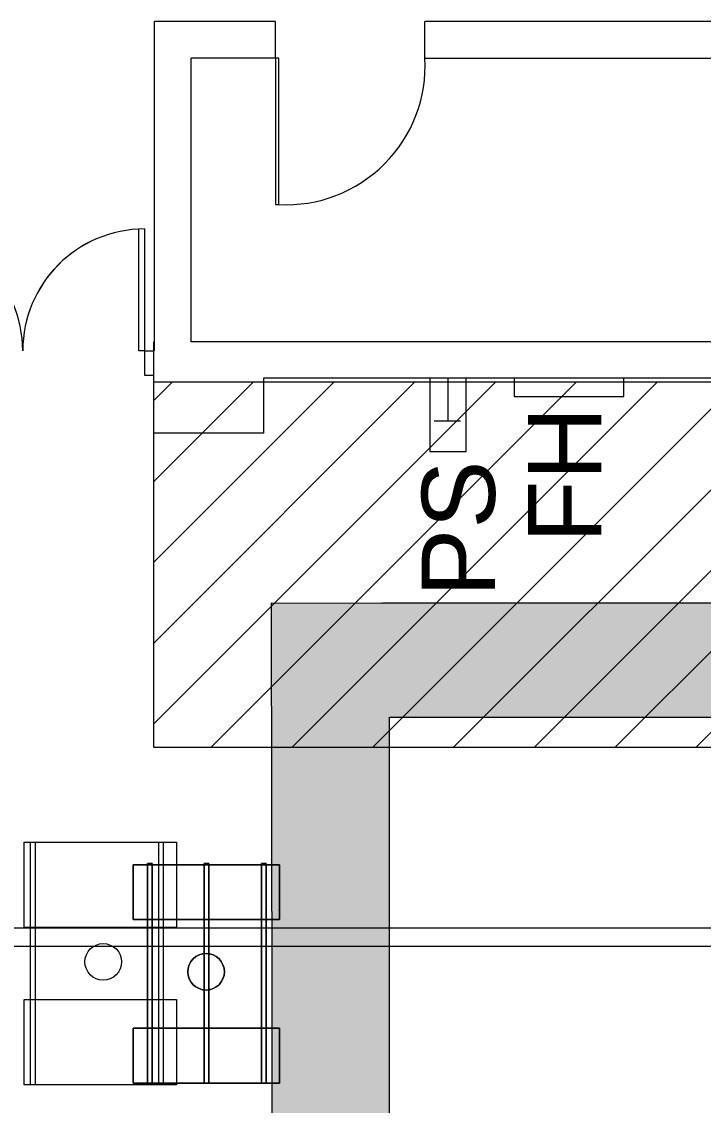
# Model space of a CAD drawing. Header units: inches. Extents: x -10671 to 1761, y -674 to 7170.
# Drawn here: x -3679.6 to -3455.9, y 3742.8 to 4098.3 of the extents above; entities that cross this region are included whole.
import ezdxf

# ---------------------------------------------------------------- set-up
doc = ezdxf.new("R2010")
doc.units = ezdxf.units.IN
doc.header["$LTSCALE"] = 19.2
doc.header["$MEASUREMENT"] = 0
for name, color, linetype, lineweight in [('DWG-0', 7, 'Continuous', 18), ('Venue-Ceiling-Lights', 7, 'Continuous', 5), ('Venue-Walls and Doors', 7, 'Continuous', 5)]:
    doc.layers.add(name, color=color, linetype=linetype, lineweight=lineweight)
for name, color, linetype, lineweight, true_color in [('PDF', 6, 'Continuous', 5, 0xff00ff), ('Venue-Ceiling-HVAC', 7, 'Continuous', 5, 0xbbbbbb), ('Venue-Concession Area', 2, 'Continuous', 18, 0xffff00), ('Venue-Fire Apparatus and Text', 1, 'Continuous', 5, 0xff0000), ('Venue-Rigging Steel-High', 7, 'Continuous', 5, 0x800000)]:
    doc.layers.add(name, color=color, linetype=linetype, lineweight=lineweight, true_color=true_color)
doc.styles.add('Arial', font='Arial')

# ---------------------------------------------------------------- blocks, each defined once
blk = doc.blocks.new('A-xp01$0$AD04A')
at = {"layer": 'DWG-0'}
for p, q in [((-1, 1), (-1, 0)), ((-0.9514, 0), (-0.9514, 0.9988)), ((0.9514, 0), (0.9514, 0.9988)), ((1, 1), (1, 0)), ((-1, 0), (-0.9514, 0)), ((1, 0), (0.9514, 0))]:
    blk.add_line(p, q, dxfattribs=at)
for centre, start, end in [((-1, 0), 0, 90), ((1, 0), 90, 180)]:
    blk.add_arc(centre, 1, start, end, dxfattribs=at)
blk = doc.blocks.new('Group-1717-1')
at = {"layer": 'PDF'}
for points, invisible_edges in [([(-3624.96, 3785.44, 398), (-3624.07, 3789.95, 398), (-3621.37, 3792.16, 398), (-3624.96, 3785.44, 398)], 15), ([(-3624.96, 3785.44, 398), (-3621.37, 3792.16, 398), (-3616.78, 3792.16, 398), (-3624.96, 3785.44, 398)], 15), ([(-3624.96, 3785.44, 398), (-3616.78, 3792.16, 398), (-3613.19, 3785.44, 398), (-3624.96, 3785.44, 398)], 15), ([(-3621.37, 3792.16, 388), (-3624.07, 3789.95, 388), (-3624.96, 3787.78, 388), (-3621.37, 3792.16, 388)], 15), ([(-3613.19, 3787.78, 388), (-3621.37, 3792.16, 388), (-3624.96, 3787.78, 388), (-3613.19, 3787.78, 388)], 15), ([(-3624.96, 3787.78, 398), (-3624.62, 3788.91, 398), (-3624.07, 3789.95, 398), (-3624.96, 3787.78, 398)], 12), ([(-3624.96, 3785.44, 398), (-3624.96, 3787.78, 398), (-3624.07, 3789.95, 398), (-3624.96, 3785.44, 398)], 15), ([(-3624.07, 3789.95, 388), (-3624.62, 3788.91, 388), (-3624.96, 3787.78, 388), (-3624.07, 3789.95, 388)], 12), ([(-3624.07, 3789.95, 398), (-3623.32, 3790.86, 398), (-3621.37, 3792.16, 398), (-3624.07, 3789.95, 398)], 14), ([(-3621.37, 3792.16, 388), (-3623.32, 3790.86, 388), (-3624.07, 3789.95, 388), (-3621.37, 3792.16, 388)], 13), ([(-3623.32, 3790.86, 398), (-3622.41, 3791.6, 398), (-3621.37, 3792.16, 398), (-3623.32, 3790.86, 398)], 12), ([(-3621.37, 3792.16, 388), (-3622.41, 3791.6, 388), (-3623.32, 3790.86, 388), (-3621.37, 3792.16, 388)], 12), ([(-3621.37, 3792.16, 398), (-3620.25, 3792.5, 398), (-3619.08, 3792.61, 398), (-3621.37, 3792.16, 398)], 12), ([(-3621.37, 3792.16, 398), (-3619.08, 3792.61, 398), (-3616.78, 3792.16, 398), (-3621.37, 3792.16, 398)], 15), ([(-3619.08, 3792.61, 388), (-3620.25, 3792.5, 388), (-3621.37, 3792.16, 388), (-3619.08, 3792.61, 388)], 12), ([(-3616.78, 3792.16, 388), (-3619.08, 3792.61, 388), (-3621.37, 3792.16, 388), (-3616.78, 3792.16, 388)], 15), ([(-3613.19, 3787.78, 388), (-3616.78, 3792.16, 388), (-3621.37, 3792.16, 388), (-3613.19, 3787.78, 388)], 15), ([(-3619.08, 3792.61, 398), (-3617.91, 3792.5, 398), (-3616.78, 3792.16, 398), (-3619.08, 3792.61, 398)], 12), ([(-3616.78, 3792.16, 388), (-3617.91, 3792.5, 388), (-3619.08, 3792.61, 388), (-3616.78, 3792.16, 388)], 12), ([(-3616.78, 3792.16, 398), (-3615.74, 3791.6, 398), (-3614.83, 3790.86, 398), (-3616.78, 3792.16, 398)], 12), ([(-3616.78, 3792.16, 398), (-3614.83, 3790.86, 398), (-3614.09, 3789.95, 398), (-3616.78, 3792.16, 398)], 13), ([(-3616.78, 3792.16, 398), (-3614.09, 3789.95, 398), (-3613.19, 3785.44, 398), (-3616.78, 3792.16, 398)], 15), ([(-3614.83, 3790.86, 388), (-3615.74, 3791.6, 388), (-3616.78, 3792.16, 388), (-3614.83, 3790.86, 388)], 12), ([(-3614.09, 3789.95, 388), (-3614.83, 3790.86, 388), (-3616.78, 3792.16, 388), (-3614.09, 3789.95, 388)], 14), ([(-3613.19, 3787.78, 388), (-3614.09, 3789.95, 388), (-3616.78, 3792.16, 388), (-3613.19, 3787.78, 388)], 15), ([(-3614.09, 3789.95, 398), (-3613.53, 3788.91, 398), (-3613.19, 3787.78, 398), (-3614.09, 3789.95, 398)], 12), ([(-3614.09, 3789.95, 398), (-3613.19, 3787.78, 398), (-3613.19, 3785.44, 398), (-3614.09, 3789.95, 398)], 15), ([(-3613.19, 3787.78, 388), (-3613.53, 3788.91, 388), (-3614.09, 3789.95, 388), (-3613.19, 3787.78, 388)], 12), ([(-3624.96, 3785.44, 398), (-3625.08, 3786.61, 398), (-3624.96, 3787.78, 398), (-3624.96, 3785.44, 398)], 12), ([(-3624.96, 3787.78, 388), (-3625.08, 3786.61, 388), (-3624.96, 3785.44, 388), (-3624.96, 3787.78, 388)], 12), ([(-3624.96, 3787.78, 388), (-3624.96, 3785.44, 388), (-3624.07, 3783.28, 388), (-3624.96, 3787.78, 388)], 15), ([(-3624.96, 3787.78, 388), (-3624.07, 3783.28, 388), (-3621.37, 3781.07, 388), (-3624.96, 3787.78, 388)], 15), ([(-3624.96, 3787.78, 388), (-3621.37, 3781.07, 388), (-3616.78, 3781.07, 388), (-3624.96, 3787.78, 388)], 15), ([(-3624.96, 3787.78, 388), (-3616.78, 3781.07, 388), (-3613.19, 3787.78, 388), (-3624.96, 3787.78, 388)], 15), ([(-3616.78, 3781.07, 388), (-3614.09, 3783.28, 388), (-3613.19, 3787.78, 388), (-3616.78, 3781.07, 388)], 15), ([(-3614.09, 3783.28, 388), (-3613.19, 3785.44, 388), (-3613.19, 3787.78, 388), (-3614.09, 3783.28, 388)], 15), ([(-3613.19, 3787.78, 398), (-3613.08, 3786.61, 398), (-3613.19, 3785.44, 398), (-3613.19, 3787.78, 398)], 12), ([(-3613.19, 3785.44, 388), (-3613.08, 3786.61, 388), (-3613.19, 3787.78, 388), (-3613.19, 3785.44, 388)], 12), ([(-3624.07, 3783.28, 398), (-3624.62, 3784.32, 398), (-3624.96, 3785.44, 398), (-3624.07, 3783.28, 398)], 12), ([(-3621.37, 3781.07, 398), (-3624.07, 3783.28, 398), (-3624.96, 3785.44, 398), (-3621.37, 3781.07, 398)], 15), ([(-3613.19, 3785.44, 398), (-3621.37, 3781.07, 398), (-3624.96, 3785.44, 398), (-3613.19, 3785.44, 398)], 15), ([(-3624.96, 3785.44, 388), (-3624.62, 3784.32, 388), (-3624.07, 3783.28, 388), (-3624.96, 3785.44, 388)], 12), ([(-3621.37, 3781.07, 398), (-3623.32, 3782.37, 398), (-3624.07, 3783.28, 398), (-3621.37, 3781.07, 398)], 13), ([(-3624.07, 3783.28, 388), (-3623.32, 3782.37, 388), (-3621.37, 3781.07, 388), (-3624.07, 3783.28, 388)], 14), ([(-3613.19, 3785.44, 398), (-3616.78, 3781.07, 398), (-3621.37, 3781.07, 398), (-3613.19, 3785.44, 398)], 15), ([(-3613.19, 3785.44, 398), (-3614.09, 3783.28, 398), (-3616.78, 3781.07, 398), (-3613.19, 3785.44, 398)], 15), ([(-3614.09, 3783.28, 398), (-3614.83, 3782.37, 398), (-3616.78, 3781.07, 398), (-3614.09, 3783.28, 398)], 14), ([(-3616.78, 3781.07, 388), (-3614.83, 3782.37, 388), (-3614.09, 3783.28, 388), (-3616.78, 3781.07, 388)], 13), ([(-3613.19, 3785.44, 398), (-3613.53, 3784.32, 398), (-3614.09, 3783.28, 398), (-3613.19, 3785.44, 398)], 12), ([(-3614.09, 3783.28, 388), (-3613.53, 3784.32, 388), (-3613.19, 3785.44, 388), (-3614.09, 3783.28, 388)], 12), ([(-3621.37, 3781.07, 398), (-3622.41, 3781.63, 398), (-3623.32, 3782.37, 398), (-3621.37, 3781.07, 398)], 12), ([(-3623.32, 3782.37, 388), (-3622.41, 3781.63, 388), (-3621.37, 3781.07, 388), (-3623.32, 3782.37, 388)], 12), ([(-3619.08, 3780.61, 398), (-3620.25, 3780.73, 398), (-3621.37, 3781.07, 398), (-3619.08, 3780.61, 398)], 12), ([(-3616.78, 3781.07, 398), (-3619.08, 3780.61, 398), (-3621.37, 3781.07, 398), (-3616.78, 3781.07, 398)], 15), ([(-3621.37, 3781.07, 388), (-3620.25, 3780.73, 388), (-3619.08, 3780.61, 388), (-3621.37, 3781.07, 388)], 12), ([(-3621.37, 3781.07, 388), (-3619.08, 3780.61, 388), (-3616.78, 3781.07, 388), (-3621.37, 3781.07, 388)], 15), ([(-3616.78, 3781.07, 398), (-3617.91, 3780.73, 398), (-3619.08, 3780.61, 398), (-3616.78, 3781.07, 398)], 12), ([(-3619.08, 3780.61, 388), (-3617.91, 3780.73, 388), (-3616.78, 3781.07, 388), (-3619.08, 3780.61, 388)], 12), ([(-3614.83, 3782.37, 398), (-3615.74, 3781.63, 398), (-3616.78, 3781.07, 398), (-3614.83, 3782.37, 398)], 12), ([(-3616.78, 3781.07, 388), (-3615.74, 3781.63, 388), (-3614.83, 3782.37, 388), (-3616.78, 3781.07, 388)], 12)]:
    blk.add_3dface(points, dxfattribs=dict(at, invisible_edges=invisible_edges))
for points in [[(-3624.62, 3788.91, 388), (-3624.62, 3788.91, 398), (-3624.07, 3789.95, 398), (-3624.07, 3789.95, 388)], [(-3624.07, 3789.95, 388), (-3624.07, 3789.95, 398), (-3623.32, 3790.86, 398), (-3623.32, 3790.86, 388)], [(-3623.32, 3790.86, 388), (-3623.32, 3790.86, 398), (-3622.41, 3791.6, 398), (-3622.41, 3791.6, 388)], [(-3622.41, 3791.6, 388), (-3622.41, 3791.6, 398), (-3621.37, 3792.16, 398), (-3621.37, 3792.16, 388)], [(-3621.37, 3792.16, 388), (-3621.37, 3792.16, 398), (-3620.25, 3792.5, 398), (-3620.25, 3792.5, 388)], [(-3620.25, 3792.5, 388), (-3620.25, 3792.5, 398), (-3619.08, 3792.61, 398), (-3619.08, 3792.61, 388)], [(-3619.08, 3792.61, 388), (-3619.08, 3792.61, 398), (-3617.91, 3792.5, 398), (-3617.91, 3792.5, 388)], [(-3617.91, 3792.5, 388), (-3617.91, 3792.5, 398), (-3616.78, 3792.16, 398), (-3616.78, 3792.16, 388)], [(-3616.78, 3792.16, 388), (-3616.78, 3792.16, 398), (-3615.74, 3791.6, 398), (-3615.74, 3791.6, 388)], [(-3615.74, 3791.6, 388), (-3615.74, 3791.6, 398), (-3614.83, 3790.86, 398), (-3614.83, 3790.86, 388)], [(-3614.83, 3790.86, 388), (-3614.83, 3790.86, 398), (-3614.09, 3789.95, 398), (-3614.09, 3789.95, 388)], [(-3614.09, 3789.95, 388), (-3614.09, 3789.95, 398), (-3613.53, 3788.91, 398), (-3613.53, 3788.91, 388)], [(-3625.08, 3786.61, 388), (-3625.08, 3786.61, 398), (-3624.96, 3787.78, 398), (-3624.96, 3787.78, 388)], [(-3624.96, 3785.44, 388), (-3624.96, 3785.44, 398), (-3625.08, 3786.61, 398), (-3625.08, 3786.61, 388)], [(-3624.96, 3787.78, 388), (-3624.96, 3787.78, 398), (-3624.62, 3788.91, 398), (-3624.62, 3788.91, 388)], [(-3613.53, 3788.91, 388), (-3613.53, 3788.91, 398), (-3613.19, 3787.78, 398), (-3613.19, 3787.78, 388)], [(-3613.19, 3787.78, 388), (-3613.19, 3787.78, 398), (-3613.08, 3786.61, 398), (-3613.08, 3786.61, 388)], [(-3613.08, 3786.61, 388), (-3613.08, 3786.61, 398), (-3613.19, 3785.44, 398), (-3613.19, 3785.44, 388)], [(-3624.62, 3784.32, 388), (-3624.62, 3784.32, 398), (-3624.96, 3785.44, 398), (-3624.96, 3785.44, 388)], [(-3624.07, 3783.28, 388), (-3624.07, 3783.28, 398), (-3624.62, 3784.32, 398), (-3624.62, 3784.32, 388)], [(-3623.32, 3782.37, 388), (-3623.32, 3782.37, 398), (-3624.07, 3783.28, 398), (-3624.07, 3783.28, 388)], [(-3614.09, 3783.28, 388), (-3614.09, 3783.28, 398), (-3614.83, 3782.37, 398), (-3614.83, 3782.37, 388)], [(-3613.53, 3784.32, 388), (-3613.53, 3784.32, 398), (-3614.09, 3783.28, 398), (-3614.09, 3783.28, 388)], [(-3613.19, 3785.44, 388), (-3613.19, 3785.44, 398), (-3613.53, 3784.32, 398), (-3613.53, 3784.32, 388)], [(-3622.41, 3781.63, 388), (-3622.41, 3781.63, 398), (-3623.32, 3782.37, 398), (-3623.32, 3782.37, 388)], [(-3621.37, 3781.07, 388), (-3621.37, 3781.07, 398), (-3622.41, 3781.63, 398), (-3622.41, 3781.63, 388)], [(-3620.25, 3780.73, 388), (-3620.25, 3780.73, 398), (-3621.37, 3781.07, 398), (-3621.37, 3781.07, 388)], [(-3619.08, 3780.61, 388), (-3619.08, 3780.61, 398), (-3620.25, 3780.73, 398), (-3620.25, 3780.73, 388)], [(-3617.91, 3780.73, 388), (-3617.91, 3780.73, 398), (-3619.08, 3780.61, 398), (-3619.08, 3780.61, 388)], [(-3616.78, 3781.07, 388), (-3616.78, 3781.07, 398), (-3617.91, 3780.73, 398), (-3617.91, 3780.73, 388)], [(-3615.74, 3781.63, 388), (-3615.74, 3781.63, 398), (-3616.78, 3781.07, 398), (-3616.78, 3781.07, 388)], [(-3614.83, 3782.37, 388), (-3614.83, 3782.37, 398), (-3615.74, 3781.63, 398), (-3615.74, 3781.63, 388)]]:
    blk.add_3dface(points, dxfattribs=at)
blk = doc.blocks.new('Group-1718-1')
at = {"layer": 'PDF'}
for points in [[(-3642.95, 3821.72, 393.91), (-3642.95, 3821.72, 397.91), (-3594.95, 3821.72, 397.91), (-3594.95, 3821.72, 393.91)], [(-3642.95, 3803.72, 393.91), (-3642.95, 3803.72, 397.91), (-3642.95, 3821.72, 397.91), (-3642.95, 3821.72, 393.91)], [(-3594.95, 3821.72, 397.91), (-3642.95, 3821.72, 397.91), (-3642.95, 3803.72, 397.91), (-3594.95, 3803.72, 397.91)], [(-3594.95, 3803.72, 393.91), (-3642.95, 3803.72, 393.91), (-3642.95, 3821.72, 393.91), (-3594.95, 3821.72, 393.91)], [(-3594.95, 3821.72, 393.91), (-3594.95, 3821.72, 397.91), (-3594.95, 3803.72, 397.91), (-3594.95, 3803.72, 393.91)], [(-3594.95, 3803.72, 393.91), (-3594.95, 3803.72, 397.91), (-3642.95, 3803.72, 397.91), (-3642.95, 3803.72, 393.91)]]:
    blk.add_3dface(points, dxfattribs=at)
blk = doc.blocks.new('Group-1719-1')
at = {"layer": 'PDF'}
for points in [[(-3600.85, 3822.11, 397.97), (-3600.85, 3822.11, 398.97), (-3599.35, 3822.11, 398.97), (-3599.35, 3822.11, 397.97)], [(-3600.85, 3750.11, 397.97), (-3600.85, 3750.11, 398.97), (-3600.85, 3822.11, 398.97), (-3600.85, 3822.11, 397.97)], [(-3599.35, 3822.11, 398.97), (-3600.85, 3822.11, 398.97), (-3600.85, 3750.11, 398.97), (-3599.35, 3750.11, 398.97)], [(-3599.35, 3750.11, 397.97), (-3600.85, 3750.11, 397.97), (-3600.85, 3822.11, 397.97), (-3599.35, 3822.11, 397.97)], [(-3599.35, 3822.11, 397.97), (-3599.35, 3822.11, 398.97), (-3599.35, 3750.11, 398.97), (-3599.35, 3750.11, 397.97)], [(-3599.35, 3750.11, 397.97), (-3599.35, 3750.11, 398.97), (-3600.85, 3750.11, 398.97), (-3600.85, 3750.11, 397.97)]]:
    blk.add_3dface(points, dxfattribs=at)
blk = doc.blocks.new('Group-1720-1')
at = {"layer": 'PDF'}
for points in [[(-3619.67, 3822.11, 397.97), (-3619.67, 3822.11, 398.97), (-3618.17, 3822.11, 398.97), (-3618.17, 3822.11, 397.97)], [(-3619.67, 3750.11, 397.97), (-3619.67, 3750.11, 398.97), (-3619.67, 3822.11, 398.97), (-3619.67, 3822.11, 397.97)], [(-3618.17, 3822.11, 398.97), (-3619.67, 3822.11, 398.97), (-3619.67, 3750.11, 398.97), (-3618.17, 3750.11, 398.97)], [(-3618.17, 3750.11, 397.97), (-3619.67, 3750.11, 397.97), (-3619.67, 3822.11, 397.97), (-3618.17, 3822.11, 397.97)], [(-3618.17, 3822.11, 397.97), (-3618.17, 3822.11, 398.97), (-3618.17, 3750.11, 398.97), (-3618.17, 3750.11, 397.97)], [(-3618.17, 3750.11, 397.97), (-3618.17, 3750.11, 398.97), (-3619.67, 3750.11, 398.97), (-3619.67, 3750.11, 397.97)]]:
    blk.add_3dface(points, dxfattribs=at)
blk = doc.blocks.new('Group-1721-1')
at = {"layer": 'PDF'}
for points in [[(-3638.26, 3822.11, 397.97), (-3638.26, 3822.11, 398.97), (-3636.76, 3822.11, 398.97), (-3636.76, 3822.11, 397.97)], [(-3638.26, 3750.11, 397.97), (-3638.26, 3750.11, 398.97), (-3638.26, 3822.11, 398.97), (-3638.26, 3822.11, 397.97)], [(-3636.76, 3822.11, 398.97), (-3638.26, 3822.11, 398.97), (-3638.26, 3750.11, 398.97), (-3636.76, 3750.11, 398.97)], [(-3636.76, 3750.11, 397.97), (-3638.26, 3750.11, 397.97), (-3638.26, 3822.11, 397.97), (-3636.76, 3822.11, 397.97)], [(-3636.76, 3822.11, 397.97), (-3636.76, 3822.11, 398.97), (-3636.76, 3750.11, 398.97), (-3636.76, 3750.11, 397.97)], [(-3636.76, 3750.11, 397.97), (-3636.76, 3750.11, 398.97), (-3638.26, 3750.11, 398.97), (-3638.26, 3750.11, 397.97)]]:
    blk.add_3dface(points, dxfattribs=at)
blk = doc.blocks.new('Group-1722-1')
at = {"layer": 'PDF'}
for points in [[(-3642.95, 3768.09, 393.91), (-3642.95, 3768.09, 397.91), (-3594.95, 3768.09, 397.91), (-3594.95, 3768.09, 393.91)], [(-3642.95, 3750.09, 393.91), (-3642.95, 3750.09, 397.91), (-3642.95, 3768.09, 397.91), (-3642.95, 3768.09, 393.91)], [(-3594.95, 3768.09, 397.91), (-3642.95, 3768.09, 397.91), (-3642.95, 3750.09, 397.91), (-3594.95, 3750.09, 397.91)], [(-3594.95, 3750.09, 393.91), (-3642.95, 3750.09, 393.91), (-3642.95, 3768.09, 393.91), (-3594.95, 3768.09, 393.91)], [(-3594.95, 3768.09, 393.91), (-3594.95, 3768.09, 397.91), (-3594.95, 3750.09, 397.91), (-3594.95, 3750.09, 393.91)], [(-3594.95, 3750.09, 393.91), (-3594.95, 3750.09, 397.91), (-3642.95, 3750.09, 397.91), (-3642.95, 3750.09, 393.91)]]:
    blk.add_3dface(points, dxfattribs=at)
blk = doc.blocks.new('Group-1723-1')
at = {"layer": 'PDF'}
for name in ['Group-1718-1', 'Group-1721-1', 'Group-1720-1', 'Group-1719-1', 'Group-1717-1', 'Group-1722-1']:
    blk.add_blockref(name, (0, 0), dxfattribs=at)
blk = doc.blocks.new('Group-2700-1')
at = {"layer": 'Venue-Ceiling-Lights', "color": 7, "linetype": 'Continuous', "lineweight": 5, "flags": 128}
for points in [[(-3678.76, 3829.14), (-3628.76, 3829.14), (-3628.76, 3801.14), (-3678.76, 3801.14)], [(-3676.7, 3829.14), (-3675.2, 3829.14), (-3675.2, 3749.55), (-3676.7, 3749.55)], [(-3634.61, 3829.14), (-3633.11, 3829.14), (-3633.11, 3749.55), (-3634.61, 3749.55)], [(-3678.76, 3777.55), (-3628.76, 3777.55), (-3628.76, 3749.55), (-3678.76, 3749.55)]]:
    blk.add_lwpolyline(points, close=True, dxfattribs=at)
at = {"layer": 'Venue-Ceiling-Lights', "color": 7, "linetype": 'Continuous', "lineweight": 5}
blk.add_circle((-3652.84, 3789.85), 6, dxfattribs=at)

msp = doc.modelspace()

# ---------------------------------------------------------------- hatches: boundary and pattern name
at = {"layer": 'Venue-Ceiling-HVAC', "linetype": 'Continuous', "lineweight": 0, "true_color": 0xbbbbbb}
msp.add_hatch(color=9, dxfattribs=at).paths.add_polyline_path([(-3296.07, 3907.5), (-3561.23, 3907.5), (-3561.47, 3907.45), (-3597.74, 3907.54), (-3597.29, 3637.84), (-3606.6, 3637.67), (-3606.6, 3575.08), (-3597.29, 3575.11), (-3597.29, 3491), (-3597.29, 2944.47), (-3606.6, 2944.47), (-3606.98, 2881.77), (-3597.3, 2881.77), (-3596.11, 2221.94), (-3606.6, 2221.94), (-3606.6, 2161.94), (-3596.7, 2161.94), (-3597.89, 1741.27), (-3606.6, 1741.27), (-3606.61, 1678.56), (-3597.29, 1678.56), (-3597.29, 1043.67), (-3606.6, 1043.67), (-3606.6, 981.62), (-3542.98, 980.96), (-3542.98, 1043.67), (-3558.92, 1043.67), (-3558.36, 1678.56), (-3542.49, 1678.56), (-3542.61, 1741.27), (-3558.85, 1741.27), (-3558.89, 2159.23), (-3542.42, 2159.23), (-3542.61, 2221.94), (-3561.35, 2221.94), (-3561.35, 2881.76), (-3542.92, 2881.76), (-3542.92, 2944.47), (-3558.98, 2944.47), (-3558.91, 3575.13), (-3542.98, 3575.13), (-3542.98, 3637.84), (-3558.88, 3637.84), (-3558.85, 3870.11), (-3296.07, 3870.12)])
at = {"layer": 'Venue-Concession Area', "linetype": 'Continuous', "lineweight": 18, "true_color": 0xff0000}
h = msp.add_hatch(dxfattribs=at)
h.set_pattern_fill('ANSI31', color=1, style=0, pattern_type=2)
h.set_pattern_definition([(45, (0, 0), (-13.25825, 13.25825), [])])
h.paths.add_polyline_path([(-3636.26, 3860.16), (-3347.02, 3860.16), (-3347.02, 3980.16), (-3305.93, 3980.16), (-3305.93, 3986), (-3347.02, 3986), (-3347.02, 3980.16), (-3636.26, 3980.16)])
h.paths.add_polyline_path([(-3388.06, 3869), (-3388.06, 3974.05), (-3349.06, 3974.05), (-3349.06, 3869)])

# ---------------------------------------------------------------- linework, layer by layer
at = {"layer": 'Venue-Ceiling-HVAC', "flags": 128}
msp.add_lwpolyline([(-3558.98, 2944.47), (-3558.91, 3575.13), (-3542.98, 3575.13), (-3542.98, 3637.84), (-3558.88, 3637.84), (-3558.85, 3870.11), (-3296.07, 3870.12), (-3296.07, 3907.5), (-3561.23, 3907.5), (-3561.47, 3907.45), (-3597.74, 3907.54), (-3597.29, 3637.84), (-3606.6, 3637.67), (-3606.6, 3575.08), (-3597.29, 3575.11), (-3597.29, 3491), (-3597.29, 2944.47)], dxfattribs=at)
at = {"layer": 'Venue-Concession Area', "flags": 128}
msp.add_lwpolyline([(-2945.26, 3860.16), (-3636.26, 3860.16), (-3636.26, 3980.16), (-2945.26, 3980.16)], close=True, dxfattribs=at)
at = {"layer": 'Venue-Fire Apparatus and Text', "color": 1, "linetype": 'Continuous', "true_color": 0xff0000}
for p, q in [((-3539.74, 3981.3), (-3539.74, 3967.29)), ((-3535.59, 3967.29), (-3544.27, 3967.29))]:
    msp.add_line(p, q, dxfattribs=at)
at = {"layer": 'Venue-Fire Apparatus and Text', "color": 1, "linetype": 'Continuous', "true_color": 0xff0000, "flags": 128}
msp.add_lwpolyline([(-3545.68, 3981.3), (-3545.68, 3957.3), (-3533.68, 3957.3), (-3533.68, 3981.3)], dxfattribs=at)
at = {"layer": 'Venue-Fire Apparatus and Text', "linetype": 'Continuous', "flags": 128}
msp.add_lwpolyline([(-3518.01, 3981.3), (-3518.01, 3975.3), (-3482.01, 3975.3), (-3482.01, 3981.3)], dxfattribs=at)
at = {"layer": 'Venue-Rigging Steel-High'}
for p, q in [((-3975.08, 3801.02), (-2552.03, 3801.02)), ((-3975.08, 3795.02), (-2552.03, 3795.02))]:
    msp.add_line(p, q, dxfattribs=at)
at = {"layer": 'Venue-Walls and Doors'}
for p, q in [((-3636, 3990.29), (-3636, 4098.3)), ((-3596.25, 4098.3), (-3636, 4098.3)), ((-3596.25, 4086.3), (-3596.25, 4098.3)), ((-3198.25, 4098.3), (-3547.25, 4098.3)), ((-3547.25, 4086.3), (-3547.25, 4098.3)), ((-3624, 3993.3), (-3624, 4086.3)), ((-3596.25, 4086.3), (-3624, 4086.3)), ((-3547.25, 4086.3), (-2990.25, 4086.3)), ((-3636, 3990.3), (-3636, 4038.3)), ((-3636, 3993.3), (-3636, 4038.3)), ((-3624, 3993.3), (-3624, 4038.3)), ((-3624, 3993.3), (-3624, 4038.3)), ((-2968.25, 3993.3), (-3624, 3993.3)), ((-3639.25, 3990.3), (-3639.25, 3982.3)), ((-3639.25, 3990.3), (-3639.25, 3982.3)), ((-3639.25, 3990.3), (-3636.25, 3990.3)), ((-3639.25, 3990.3), (-3636.25, 3990.3)), ((-3639.25, 3990.29), (-3639.25, 3982.29)), ((-3639.25, 3990.29), (-3636.25, 3990.29)), ((-3639.25, 3982.3), (-3636.25, 3982.3)), ((-3639.25, 3982.3), (-3636.25, 3982.3)), ((-3639.25, 3982.29), (-3636.25, 3982.29)), ((-3276.25, 3981.3), (-3600.25, 3981.3))]:
    msp.add_line(p, q, dxfattribs=at)
at = {"layer": 'Venue-Walls and Doors', "flags": 128}
msp.add_lwpolyline([(-3596.25, 4086.3), (-3596.25, 4038.3), (-3595.25, 4038.3), (-3595.25, 4086.3)], close=True, dxfattribs=at)
msp.add_lwpolyline([(-3600.25, 3981.3), (-3600.26, 3963.3), (-3636.25, 3963.3), (-3636.26, 3993.3)], dxfattribs=at)
at = {"layer": 'Venue-Walls and Doors'}
msp.add_arc((-3592.85, 4083.89), 45.66, 266.9809, 3.0191, dxfattribs=at)

# ---------------------------------------------------------------- block references
at = {"layer": 'PDF'}
msp.add_blockref('Group-1723-1', (0, 0), dxfattribs=at)
at = {"layer": 'Venue-Ceiling-Lights', "color": 7}
msp.add_blockref('Group-2700-1', (0, 0), dxfattribs=at)
at = {"layer": 'Venue-Walls and Doors', "xscale": 40, "yscale": 40, "zscale": 40}
for p in [(-3679.25, 3990.3), (-3679.25, 3990.29)]:
    msp.add_blockref('A-xp01$0$AD04A', p, dxfattribs=at)

# ---------------------------------------------------------------- texts
at = {"layer": 'Venue-Fire Apparatus and Text', "char_height": 24, "attachment_point": 5, "rotation": 90, "line_spacing_factor": 0.970891, "style": 'Arial'}
for s, insert in [('FH', (-3501.41, 3949.63)), ('PS', (-3536.13, 3931.95))]:
    msp.add_mtext(s, dxfattribs=dict(at, insert=insert))

doc.saveas('drawing.dxf')
